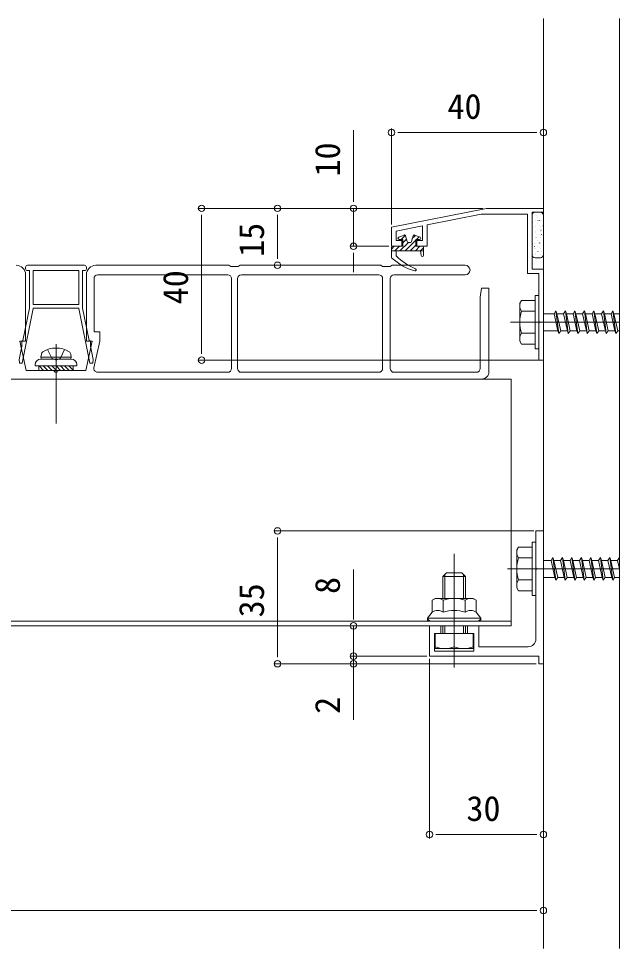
# Model space of a CAD drawing. Units: millimetres, scale not verified. Extents: x -990 to 990, y -1598 to 1604.
# Drawn here: x -58.2 to 100, y -290.7 to -45.7 of the extents above; entities that cross this region are included whole.
import ezdxf
from ezdxf.enums import TextEntityAlignment as Align

# ---------------------------------------------------------------- set-up
doc = ezdxf.new("R2010")
doc.units = ezdxf.units.MM
doc.header["$LTSCALE"] = 8
doc.linetypes.add('CHAIN2', pattern=[12, 9, -1, 1, -1])
doc.linetypes.add('DASHED3', pattern=[4, 3, -1])
for name, color, linetype, lineweight in [('0-2_YKK_ZWAK', 2, 'Continuous', 9), ('0-3_YKK_11', 4, 'Continuous', 9), ('0-4_YKK_12', 7, 'Continuous', 9), ('0-5_YKK_13', 6, 'Continuous', 9), ('0-6_YKK_D', 3, 'Continuous', 9)]:
    doc.layers.add(name, color=color, linetype=linetype, lineweight=lineweight)
doc.styles.add('ＭＳ ゴシック', font='')
doc.styles.get('ＭＳ ゴシック').set_extended_font_data('MS Gothic')

msp = doc.modelspace()

# ---------------------------------------------------------------- linework, layer by layer
at = {"layer": '0-2_YKK_ZWAK'}
for p, q in [((71.5, -140.734), (-200, -140.734)), ((71.5, -205.734), (71.5, -140.734)), ((71.5, -204.534), (-200, -204.534)), ((71.5, -205.734), (-200, -205.734))]:
    msp.add_line(p, q, dxfattribs=at)
at = {"layer": '0-3_YKK_11'}
for p, q in [((77, -97.534), (77, -107.934)), ((79.2, -96.734), (77.8, -96.734)), ((77.807, -97.421), (77.832, -97.421)), ((78.245, -97.646), (78.249, -97.644)), ((79.328, -97.421), (79.352, -97.421)), ((79.64, -97.152), (79.644, -97.15)), ((80, -107.934), (80, -97.534)), ((77, -98.229), (77.025, -98.229)), ((77, -99.724), (77.025, -99.724)), ((77.172, -99.446), (77.177, -99.444)), ((77.807, -98.916), (77.832, -98.916)), ((77.807, -100.411), (77.832, -100.411)), ((78.52, -98.229), (78.545, -98.229)), ((78.52, -99.724), (78.545, -99.724)), ((78.568, -98.952), (78.572, -98.95)), ((78.867, -100.266), (78.872, -100.265)), ((78.959, -99.005), (79.001, -98.977)), ((79.328, -98.916), (79.352, -98.916)), ((79.328, -100.411), (79.352, -100.411)), ((79.862, -100.366), (79.903, -100.339)), ((79.939, -98.466), (79.944, -98.464)), ((43.32, -102.761), (41.885, -103.356)), ((43.646, -102.825), (42.537, -103.934)), ((46.308, -102.856), (45.481, -103.683)), ((47.515, -103.356), (46.079, -102.761)), ((77, -101.219), (77.025, -101.219)), ((77, -102.714), (77.025, -102.714)), ((77.495, -100.752), (77.5, -100.75)), ((77.795, -102.066), (77.8, -102.065)), ((77.807, -101.906), (77.832, -101.906)), ((78.517, -101.256), (78.559, -101.229)), ((78.52, -101.219), (78.545, -101.219)), ((78.52, -102.714), (78.545, -102.714)), ((79.328, -101.906), (79.352, -101.906)), ((79.355, -101.514), (79.36, -101.512)), ((79.419, -102.618), (79.461, -102.59)), ((79.678, -102.82), (79.683, -102.818)), ((43, -103.934), (42, -103.934)), ((44.431, -104.734), (42.231, -106.934)), ((43.964, -103.853), (43, -104.817)), ((43, -103.934), (43, -105.734)), ((46.4, -104.112), (43.578, -106.934)), ((44.14, -104.511), (43.725, -102.961)), ((44.97, -104.734), (44.43, -104.734)), ((45.259, -104.511), (45.675, -102.961)), ((47.4, -103.934), (46.4, -103.934)), ((46.4, -103.934), (46.4, -105.734)), ((47.26, -103.251), (46.578, -103.934)), ((77, -104.209), (77.025, -104.209)), ((77.211, -105.114), (77.215, -105.112)), ((77.807, -103.401), (77.832, -103.401)), ((77.807, -104.896), (77.832, -104.896)), ((78.075, -103.508), (78.116, -103.48)), ((78.283, -103.314), (78.288, -103.312)), ((78.52, -104.209), (78.545, -104.209)), ((78.606, -104.62), (78.611, -104.618)), ((78.977, -104.87), (79.019, -104.842)), ((79.328, -103.401), (79.352, -103.401)), ((79.328, -104.896), (79.352, -104.896)), ((79.977, -104.134), (79.982, -104.133)), ((40.734, -105.736), (40, -106.47)), ((40, -106.934), (40, -108.603)), ((40.3, -105.734), (43, -105.734)), ((42.081, -105.736), (40.884, -106.934)), ((41.2, -108.234), (41.2, -106.934)), ((46.4, -105.459), (44.925, -106.934)), ((47.47, -105.735), (46.272, -106.934)), ((46.4, -105.734), (48.1, -105.734)), ((47.6, -106.934), (47.804, -108.182)), ((48.4, -106.153), (47.619, -106.934)), ((48.4, -106.034), (48.4, -108.134)), ((77, -105.704), (77.025, -105.704)), ((77, -107.199), (77.025, -107.199)), ((77.534, -106.42), (77.538, -106.419)), ((77.632, -105.76), (77.674, -105.732)), ((77.807, -106.391), (77.832, -106.391)), ((77.833, -107.735), (77.838, -107.733)), ((78.52, -105.704), (78.545, -105.704)), ((78.52, -107.199), (78.545, -107.199)), ((78.535, -107.121), (78.577, -107.094)), ((78.905, -105.935), (78.91, -105.933)), ((79.328, -106.391), (79.352, -106.391)), ((79.393, -107.182), (79.398, -107.181)), ((77.19, -108.011), (77.232, -107.984)), ((77.8, -108.734), (79.2, -108.734)), ((77.807, -107.886), (77.832, -107.886)), ((78.52, -108.694), (78.545, -108.694)), ((79.328, -107.886), (79.352, -107.886)), ((79.716, -108.488), (79.721, -108.487)), ((-56.334, -111.234), (-56.334, -111.634)), ((-40.834, -110.734), (-55.834, -110.734)), ((-55.834, -112.134), (-55.334, -112.134)), ((-55.334, -122.034), (-55.334, -112.134)), ((-54.334, -112.134), (-54.334, -121.034)), ((-54.334, -112.134), (-42.334, -112.134)), ((-42.334, -112.134), (-42.334, -121.034)), ((-41.334, -122.034), (-41.334, -112.134)), ((-41.334, -112.134), (-40.834, -112.134)), ((-40.334, -111.634), (-40.334, -111.234)), ((-37.834, -110.734), (-2.834, -110.734)), ((-2.834, -110.734), (-2.334, -111.034)), ((-2.334, -111.034), (-1.334, -111.034)), ((-0.334, -111.034), (-1.334, -111.034)), ((-0.334, -111.034), (0.166, -110.734)), ((0.166, -110.734), (37.166, -110.734)), ((37.166, -110.734), (37.666, -111.034)), ((37.666, -111.034), (39.666, -111.034)), ((39.666, -111.034), (40.166, -110.734)), ((40.166, -110.734), (59.416, -110.734)), ((-56.334, -113.234), (-56.334, -130.734)), ((-40.334, -113.234), (-40.334, -130.734)), ((-38.334, -114.234), (-38.334, -128.234)), ((-37.334, -113.234), (-3.134, -113.234)), ((-2.134, -114.234), (-2.134, -137.934)), ((-0.534, -114.234), (-0.534, -137.934)), ((0.466, -113.234), (36.666, -113.234)), ((37.666, -114.234), (37.666, -137.934)), ((39.666, -114.234), (39.666, -137.934)), ((40.666, -113.234), (59.416, -113.234)), ((63.666, -116.734), (63.366, -119.134)), ((65.666, -116.734), (63.666, -116.734)), ((65.666, -116.734), (65.666, -138.734)), ((63.366, -119.134), (63.366, -137.934)), ((73.8, -120.734), (74.233, -119.984)), ((77.8, -119.984), (74.231, -119.984)), ((77.8, -118.734), (77.8, -132.734)), ((77.8, -118.734), (78.8, -118.734)), ((77.8, -119.984), (77.8, -131.484)), ((78.8, -118.734), (78.8, -132.734)), ((-54.334, -122.134), (-57.267, -136.534)), ((-55.334, -122.034), (-57.065, -130.534)), ((-42.334, -121.034), (-54.334, -121.034)), ((-42.334, -122.034), (-54.334, -122.034)), ((-54.334, -122.034), (-54.334, -122.134)), ((-42.334, -122.034), (-42.334, -122.134)), ((-42.334, -122.134), (-39.401, -136.534)), ((-41.334, -122.034), (-39.602, -130.534)), ((73.8, -130.734), (73.8, -120.734)), ((77.8, -122.847), (74.247, -122.847)), ((80, -123.484), (82.8, -123.484)), ((83.3, -122.734), (84.05, -128.734)), ((83.55, -123.484), (84.55, -127.984)), ((83.55, -123.484), (85.3, -123.484)), ((85.3, -123.484), (85.8, -122.734)), ((85.3, -123.484), (86.3, -127.984)), ((85.8, -122.734), (86.55, -128.734)), ((85.8, -122.734), (86.05, -123.484)), ((86.05, -123.484), (87.05, -127.984)), ((86.05, -123.484), (87.8, -123.484)), ((88.3, -122.734), (89.05, -128.734)), ((88.55, -123.484), (90.3, -123.484)), ((88.55, -123.484), (89.55, -127.984)), ((90.8, -122.734), (91.55, -128.734)), ((91.05, -123.484), (92.8, -123.484)), ((91.05, -123.484), (92.05, -127.984)), ((93.3, -122.734), (94.05, -128.734)), ((93.55, -123.484), (95.3, -123.484)), ((93.55, -123.484), (94.55, -127.984)), ((95.8, -122.734), (96.55, -128.734)), ((96.05, -123.484), (97.8, -123.484)), ((96.05, -123.484), (97.05, -127.984)), ((98.3, -122.734), (99.05, -128.734)), ((98.55, -123.484), (100, -123.484)), ((98.55, -123.484), (99.55, -127.984)), ((-38.334, -128.234), (-36.834, -128.234)), ((-36.834, -128.234), (-36.834, -130.734)), ((77.8, -128.62), (74.247, -128.62)), ((83.8, -127.984), (80, -127.984)), ((86.3, -127.984), (84.55, -127.984)), ((86.3, -127.984), (86.55, -128.734)), ((86.55, -128.734), (87.05, -127.984)), ((88.8, -127.984), (87.05, -127.984)), ((91.3, -127.984), (89.55, -127.984)), ((93.8, -127.984), (92.05, -127.984)), ((96.3, -127.984), (94.55, -127.984)), ((98.8, -127.984), (97.05, -127.984)), ((100, -127.984), (99.55, -127.984)), ((-57.365, -132.006), (-58.084, -135.534)), ((-57.834, -130.734), (-56.334, -130.734)), ((-57.834, -130.734), (-56.16, -138.434)), ((-57.365, -130.834), (-57.365, -132.006)), ((-38.834, -130.734), (-40.508, -138.434)), ((-40.334, -130.734), (-38.834, -130.734)), ((-36.834, -130.734), (-38.353, -137.721)), ((73.8, -130.734), (74.233, -131.484)), ((74.231, -131.484), (77.8, -131.484)), ((-52.334, -134.934), (-52.192, -134.131)), ((-44.334, -134.934), (-44.475, -134.131)), ((77.8, -132.734), (78.8, -132.734)), ((-58.084, -135.534), (-57.996, -136.534)), ((-57.996, -136.534), (-57.267, -136.534)), ((-53.834, -136.934), (-53.834, -137.234)), ((-44.334, -134.934), (-52.334, -134.934)), ((-52.334, -134.934), (-52.246, -135.434)), ((-44.334, -135.434), (-52.334, -135.434)), ((-44.422, -135.434), (-52.246, -135.434)), ((-44.334, -134.934), (-44.422, -135.434)), ((-39.401, -136.534), (-38.671, -136.534)), ((-38.584, -135.534), (-38.671, -136.534)), ((-48.834, -138.434), (-56.16, -138.434)), ((-52.834, -137.234), (-52.834, -138.434)), ((-52.834, -138.336), (-52.736, -138.434)), ((-52.814, -137.234), (-51.614, -138.434)), ((-51.691, -137.234), (-50.491, -138.434)), ((-50.569, -137.234), (-49.369, -138.434)), ((-49.446, -137.234), (-48.246, -138.434)), ((-48.324, -137.234), (-47.124, -138.434)), ((-40.508, -138.434), (-47.834, -138.434)), ((-47.201, -137.234), (-46.001, -138.434)), ((-46.079, -137.234), (-44.879, -138.434)), ((-44.956, -137.234), (-43.834, -138.356)), ((-3.134, -138.934), (-37.376, -138.934)), ((36.666, -138.934), (0.466, -138.934)), ((62.366, -138.934), (40.666, -138.934)), ((63.666, -140.734), (-134.334, -140.734)), ((77, -183.733), (77, -197.733)), ((77, -183.733), (78, -183.733)), ((78, -183.733), (78, -197.733)), ((73, -185.733), (73.433, -184.983)), ((73, -195.733), (73, -185.733)), ((77, -184.983), (73.431, -184.983)), ((77, -184.983), (77, -196.483)), ((77, -187.847), (73.447, -187.847)), ((80, -188.483), (82, -188.483)), ((82.5, -187.733), (83.25, -193.733)), ((82.75, -188.483), (83.75, -192.983)), ((82.75, -188.483), (84.5, -188.483)), ((84.5, -188.483), (85, -187.733)), ((84.5, -188.483), (85.5, -192.983)), ((85, -187.733), (85.75, -193.733)), ((85, -187.733), (85.25, -188.483)), ((85.25, -188.483), (86.25, -192.983)), ((85.25, -188.483), (87, -188.483)), ((87.5, -187.733), (88.25, -193.733)), ((87.75, -188.483), (89.5, -188.483)), ((87.75, -188.483), (88.75, -192.983)), ((90, -187.733), (90.75, -193.733)), ((90.25, -188.483), (92, -188.483)), ((90.25, -188.483), (91.25, -192.983)), ((92.5, -187.733), (93.25, -193.733)), ((92.75, -188.483), (94.5, -188.483)), ((92.75, -188.483), (93.75, -192.983)), ((95, -187.733), (95.75, -193.733)), ((95.25, -188.483), (97, -188.483)), ((95.25, -188.483), (96.25, -192.983)), ((97.5, -187.733), (98.25, -193.733)), ((97.75, -188.483), (99.5, -188.483)), ((97.75, -188.483), (98.75, -192.983)), ((99.5, -188.483), (100, -187.733)), ((99.5, -188.483), (100, -190.733)), ((59.5, -192.734), (53.5, -192.734)), ((54.04, -198.534), (54.04, -192.194)), ((58.96, -198.534), (58.96, -192.194)), ((83, -192.983), (80, -192.983)), ((85.5, -192.983), (83.75, -192.983)), ((85.5, -192.983), (85.75, -193.733)), ((85.75, -193.733), (86.25, -192.983)), ((88, -192.983), (86.25, -192.983)), ((90.5, -192.983), (88.75, -192.983)), ((93, -192.983), (91.25, -192.983)), ((95.5, -192.983), (93.75, -192.983)), ((98, -192.983), (96.25, -192.983)), ((100, -192.983), (98.75, -192.983)), ((73, -195.733), (73.433, -196.483)), ((77, -193.62), (73.447, -193.62)), ((73.431, -196.483), (77, -196.483)), ((77, -197.733), (78, -197.733)), ((51.5, -198.534), (50.726, -198.98)), ((50.726, -202.134), (50.726, -198.98)), ((61.5, -198.534), (51.5, -198.534)), ((53.613, -202.134), (53.613, -198.98)), ((59.387, -202.134), (59.387, -198.98)), ((61.5, -198.534), (62.274, -198.98)), ((62.274, -202.134), (62.274, -198.98)), ((49.5, -204.534), (49.5, -203.734)), ((63.5, -204.534), (49.5, -204.534)), ((53.5, -207.734), (53.5, -205.734)), ((54.04, -207.734), (54.04, -205.734)), ((58.96, -207.734), (58.96, -205.734)), ((59.5, -207.734), (59.5, -205.734)), ((63.5, -204.534), (63.5, -203.734)), ((56.5, -207.734), (56.5, -211.301))]:
    msp.add_line(p, q, dxfattribs=at)
at = {"layer": '0-3_YKK_11', "linetype": 'CHAIN2'}
for p, q in [((71.3, -125.734), (100, -125.734)), ((-48.334, -131.534), (-48.334, -152.434)), ((56.5, -216.734), (56.5, -186.734)), ((70.5, -190.733), (100, -190.733)), ((56.5, -195.987), (56.5, -205.417))]:
    msp.add_line(p, q, dxfattribs=at)
at = {"layer": '0-3_YKK_11'}
for points in [[(48.4, -106.934), (40, -106.934), (40, -106.034)], [(82.8, -123.484), (83.3, -122.734), (83.55, -123.484)], [(82.8, -123.484), (83.8, -127.984), (84.05, -128.734), (84.55, -127.984)], [(87.8, -123.484), (88.3, -122.734), (88.55, -123.484)], [(87.8, -123.484), (88.8, -127.984), (89.05, -128.734), (89.55, -127.984)], [(90.3, -123.484), (90.8, -122.734), (91.05, -123.484)], [(90.3, -123.484), (91.3, -127.984), (91.55, -128.734), (92.05, -127.984)], [(92.8, -123.484), (93.3, -122.734), (93.55, -123.484)], [(92.8, -123.484), (93.8, -127.984), (94.05, -128.734), (94.55, -127.984)], [(95.3, -123.484), (95.8, -122.734), (96.05, -123.484)], [(95.3, -123.484), (96.3, -127.984), (96.55, -128.734), (97.05, -127.984)], [(97.8, -123.484), (98.3, -122.734), (98.55, -123.484)], [(97.8, -123.484), (98.8, -127.984), (99.05, -128.734), (99.55, -127.984)], [(-39.302, -130.834), (-39.302, -132.006), (-38.584, -135.534)], [(-53.834, -137.234), (-42.834, -137.234), (-42.834, -136.934)], [(-52.834, -138.434), (-43.834, -138.434), (-43.834, -137.234)], [(82, -188.483), (82.5, -187.733), (82.75, -188.483)], [(82, -188.483), (83, -192.983), (83.25, -193.733), (83.75, -192.983)], [(87, -188.483), (87.5, -187.733), (87.75, -188.483)], [(87, -188.483), (88, -192.983), (88.25, -193.733), (88.75, -192.983)], [(89.5, -188.483), (90, -187.733), (90.25, -188.483)], [(89.5, -188.483), (90.5, -192.983), (90.75, -193.733), (91.25, -192.983)], [(92, -188.483), (92.5, -187.733), (92.75, -188.483)], [(92, -188.483), (93, -192.983), (93.25, -193.733), (93.75, -192.983)], [(94.5, -188.483), (95, -187.733), (95.25, -188.483)], [(94.5, -188.483), (95.5, -192.983), (95.75, -193.733), (96.25, -192.983)], [(97, -188.483), (97.5, -187.733), (97.75, -188.483)], [(97, -188.483), (98, -192.983), (98.25, -193.733), (98.75, -192.983)], [(53.5, -198.534), (53.5, -192.734), (54.5, -191.734)], [(59.5, -198.534), (59.5, -192.734), (58.5, -191.734), (54.5, -191.734)], [(56.5, -203.734), (49.5, -203.734), (50.726, -202.134)], [(56.5, -203.734), (63.5, -203.734), (62.274, -202.134)]]:
    msp.add_lwpolyline(points, dxfattribs=at)
at = {"layer": '0-3_YKK_11', "linetype": 'DASHED3'}
for points in [[(-50.592, -132.938), (-49.479, -135.171), (-48.334, -135.78)], [(-46.076, -132.938), (-47.189, -135.171), (-48.334, -135.78)]]:
    msp.add_lwpolyline(points, dxfattribs=at)
at = {"layer": '0-3_YKK_11'}
msp.add_lwpolyline([(51.5, -207.734), (61.5, -207.734), (61.5, -211.734), (51.5, -211.734)], close=True, dxfattribs=at)
for centre, radius, start, end in [((77.8, -97.534), 0.8, 90, 180), ((79.2, -97.534), 0.8, 0, 90), ((43.435, -103.038), 0.3, 15, 112.52333), ((45.965, -103.038), 0.3, 67.47667, 165), ((42, -103.634), 0.3, 112.52333, 270), ((44.43, -104.434), 0.3, 195, 270), ((44.97, -104.434), 0.3, 270, 345), ((47.4, -103.634), 0.3, 270, 67.47667), ((40.3, -106.034), 0.3, 90, 180), ((48.1, -106.034), 0.3, 0, 90), ((40.3, -108.603), 0.3, 180, 227.23327), ((50.281, -97.812), 15, 227.23327, 253.87973), ((51.922, -97.744), 15, 224.37148, 248.03702), ((48.1, -108.134), 0.3, 189.2775, 0), ((77.8, -107.934), 0.8, 180, 270), ((79.2, -107.934), 0.8, 270, 0), ((-58.834, -113.234), 2.5, 0, 90), ((-55.834, -111.234), 0.5, 90, 180), ((-55.834, -111.634), 0.5, 180, 270), ((-40.834, -111.234), 0.5, 0, 90), ((-40.834, -111.634), 0.5, 270, 0), ((-37.834, -113.234), 2.5, 90, 180), ((46.2, -111.934), 0.3, 253.87973, 68.03702), ((59.416, -111.984), 1.25, 270, 90), ((-37.334, -114.234), 1, 90, 180), ((-3.134, -114.234), 1, 0, 90), ((0.466, -114.234), 1, 90, 180), ((36.666, -114.234), 1, 0, 90), ((40.666, -114.234), 1, 90, 180), ((76.356, -121.403), 2.556, 146.25178, 214.38425), ((83.353, -125.734), 9.553, 162.41205, 197.58795), ((76.356, -130.064), 2.556, 145.61575, 213.74822), ((-57.065, -130.834), 0.3, 90, 180), ((-39.602, -130.834), 0.3, 0, 90), ((-51.306, -134.287), 0.9, 122.05588, 170), ((-48.334, -139.034), 6.5, 57.94412, 122.05588), ((-45.362, -134.287), 0.9, 10, 57.94412), ((-52.334, -136.934), 1.5, 90, 180), ((-44.334, -136.934), 1.5, 0, 90), ((-48.334, -138.434), 0.5, 180, 0), ((-37.376, -137.934), 1, 167.73523, 270), ((-3.134, -137.934), 1, 270, 0), ((0.466, -137.934), 1, 180, 270), ((36.666, -137.934), 1, 270, 0), ((40.666, -137.934), 1, 180, 270), ((62.366, -137.934), 1, 270, 0), ((63.666, -138.734), 2, 270, 0), ((75.556, -186.403), 2.556, 146.25178, 214.38425), ((82.553, -190.733), 9.553, 162.41205, 197.58795), ((75.556, -195.064), 2.556, 145.61575, 213.74822), ((52.17, -201.089), 2.556, 55.61575, 124.38425), ((56.5, -208.087), 9.553, 90, 107.58795), ((56.5, -208.087), 9.553, 72.41205, 90), ((60.83, -201.089), 2.556, 55.61575, 124.38425), ((52.17, -204.243), 2.556, 55.61575, 124.38425), ((56.5, -211.24), 9.553, 90, 107.58795), ((56.5, -211.24), 9.553, 72.41205, 90), ((60.83, -204.243), 2.556, 55.61575, 124.38425), ((54, -204.3), 7.433, 250.34714, 289.65286), ((59, -204.3), 7.433, 250.34714, 289.65286)]:
    msp.add_arc(centre, radius, start, end, dxfattribs=at)
for centre, major_axis, start_param, end_param in [((51, -203.734), (1.5, 0), 3.1415927, 4.712389), ((62, -203.734), (-1.5, 0), 1.5707963, 3.1415927)]:
    msp.add_ellipse(centre, major_axis=major_axis, ratio=0.533333, start_param=start_param, end_param=end_param, dxfattribs=at)
at = {"layer": '0-4_YKK_12'}
msp.add_lwpolyline([(65, -95.734), (40, -100.734), (40, -105.734), (42.7, -105.734), (42.7, -104.234), (41.2, -104.234), (41.2, -101.717), (48.2, -100.317), (48.2, -104.234), (46.7, -104.234), (46.7, -105.734), (49.4, -105.734), (49.4, -100.077), (63.619, -97.234), (75.8, -97.234), (75.8, -112.934), (78.8, -112.934), (78.8, -125.275), (78.92, -125.459), (78.92, -126.008), (78.8, -126.192), (78.8, -135.734), (80, -135.734), (80, -111.734), (77, -111.734), (77, -96.734), (80, -96.734), (80, -95.734)], close=True, dxfattribs=at)
for points in [[(80, -215.734), (80, -180.734), (78, -180.734), (78, -190.275), (78.12, -190.459), (78.12, -191.008), (78, -191.192), (78, -209.234)], [(76, -211.234), (63, -211.234), (63, -205.734), (60, -205.734), (60, -207.734), (61.7, -207.734), (61.7, -212.434), (51.3, -212.434), (51.3, -207.734), (53, -207.734), (53, -205.734), (50, -205.734), (50, -213.734), (78.8, -213.734), (78.8, -215.734), (80, -215.734)]]:
    msp.add_lwpolyline(points, dxfattribs=at)
msp.add_arc((76, -209.234), 2, 270.00001, 359.99999, dxfattribs=at)
at = {"layer": '0-5_YKK_13'}
for p, q in [((30, -92.334), (30, -75.174)), ((40, -99.979), (40, -74.734)), ((41.7, -75.734), (43.4, -75.734)), ((43.4, -75.734), (76.6, -75.734)), ((78.3, -75.734), (76.6, -75.734)), ((80, -95.034), (80, -74.734)), ((30, -94.034), (30, -92.334)), ((64.03, -95.734), (-11, -95.734)), ((-10, -97.434), (-10, -99.134)), ((64.03, -95.734), (9, -95.734)), ((10, -97.434), (10, -99.134)), ((64.03, -95.734), (29, -95.734)), ((30, -105.734), (30, -95.734)), ((-10, -99.134), (-10, -132.334)), ((10, -99.134), (10, -107.334)), ((10, -109.034), (10, -107.334)), ((39.3, -105.734), (29, -105.734)), ((30, -107.434), (30, -109.134)), ((30, -109.134), (30, -112.534)), ((36.166, -110.734), (9, -110.734)), ((-10, -134.034), (-10, -132.334)), ((78.7, -135.734), (-11, -135.734)), ((77.5, -180.734), (9, -180.734)), ((10, -182.434), (10, -184.134)), ((10, -184.134), (10, -212.334)), ((30, -202.334), (30, -190.934)), ((30, -204.034), (30, -202.334)), ((49.3, -205.734), (29, -205.734)), ((30, -213.734), (30, -205.734)), ((30, -210.334), (30, -206.934)), ((30, -212.034), (30, -210.334)), ((10, -214.034), (10, -212.334)), ((49.3, -213.734), (29, -213.734)), ((49.3, -213.734), (29, -213.734)), ((30, -213.734), (30, -215.734)), ((30, -215.434), (30, -217.134)), ((50, -214.434), (50, -261.734)), ((78.1, -215.734), (9, -215.734)), ((78.1, -215.734), (29, -215.734)), ((30, -217.134), (30, -220.534)), ((30, -217.434), (30, -219.134)), ((30, -219.134), (30, -230.534)), ((51.7, -260.734), (53.4, -260.734)), ((53.4, -260.734), (76.6, -260.734)), ((78.3, -260.734), (76.6, -260.734)), ((80, -261.734), (80, -281.734)), ((-516.6, -280.734), (76.6, -280.734)), ((78.3, -280.734), (76.6, -280.734))]:
    msp.add_line(p, q, dxfattribs=at)
for centre, start, end in [((40, -75.734), 0, 180), ((40, -75.734), 180, 0), ((80, -75.734), 0, 180), ((80, -75.734), 180, 0), ((-10, -95.734), 90, 270), ((-10, -95.734), 270, 90), ((10, -95.734), 90, 270), ((10, -95.734), 270, 90), ((30, -95.734), 90, 270), ((30, -95.734), 270, 90), ((30, -105.734), 90, 270), ((30, -105.734), 270, 90), ((10, -110.734), 90, 270), ((10, -110.734), 270, 90), ((-10, -135.734), 90, 270), ((-10, -135.734), 270, 90), ((10, -180.734), 90, 270), ((10, -180.734), 270, 90), ((30, -205.734), 90, 270), ((30, -205.734), 270, 90), ((30, -213.734), 90, 270), ((30, -213.734), 90, 270), ((30, -213.734), 270, 90), ((30, -213.734), 270, 90), ((10, -215.734), 90, 270), ((10, -215.734), 270, 90), ((30, -215.734), 90, 270), ((30, -215.734), 270, 90), ((50, -260.734), 0, 180), ((50, -260.734), 180, 0), ((80, -260.734), 0, 180), ((80, -260.734), 180, 0), ((80, -280.734), 0, 180), ((80, -280.734), 180, 0)]:
    msp.add_arc(centre, 0.85, start, end, dxfattribs=at)
at = {"layer": '0-6_YKK_D'}
for p, q in [((80, -290.734), (80, -45.734)), ((100, -290.734), (100, -45.734))]:
    msp.add_line(p, q, dxfattribs=at)

# ---------------------------------------------------------------- texts
at = {"layer": '0-5_YKK_13', "style": 'ＭＳ ゴシック'}
for s, p in [('40', (54.72, -74.134)), ('30', (59.72, -259.134))]:
    msp.add_text(s, height=6.598, dxfattribs=at).set_placement(p, align=Align.BOTTOM_LEFT)
for s, p in [('10', (28.4, -87.334)), ('15', (8.4, -108.514)), ('40', (-11.6, -121.014)), ('8', (28.4, -197.334)), ('35', (8.4, -203.514)), ('2', (28.4, -228.934))]:
    msp.add_text(s, height=6.598, rotation=90, dxfattribs=at).set_placement(p, align=Align.BOTTOM_LEFT)

doc.saveas('drawing.dxf')
